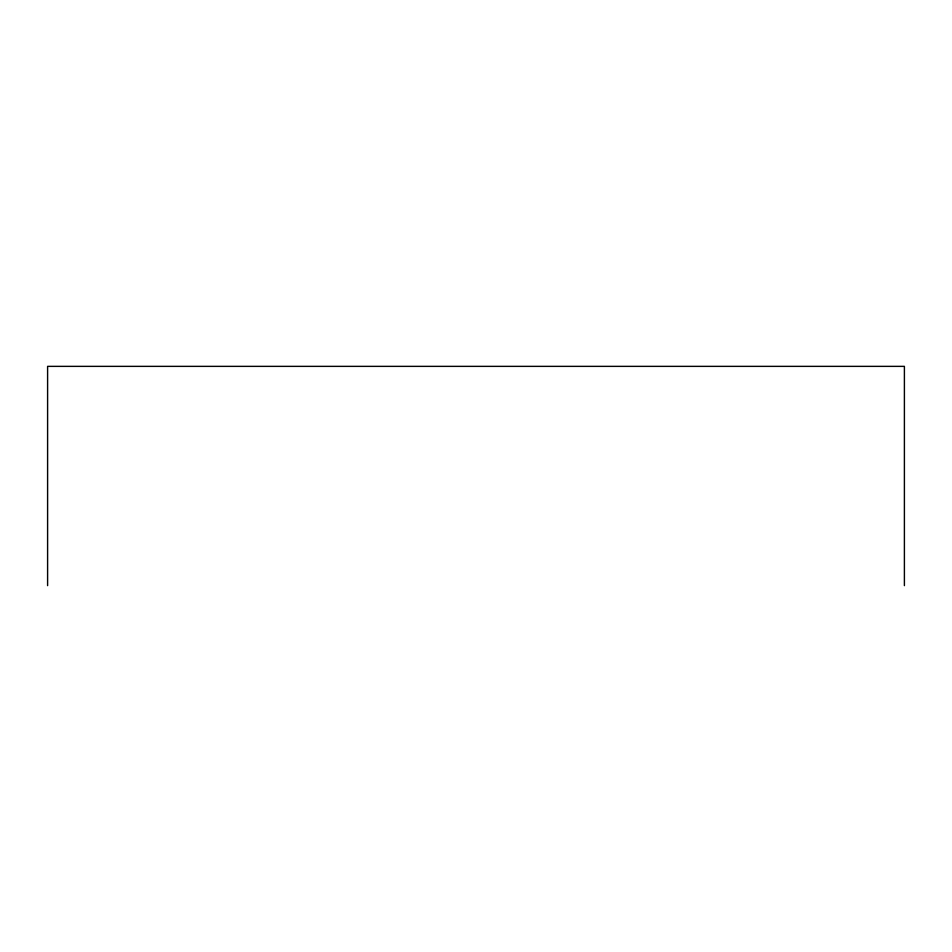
<?xml version="1.0" encoding="UTF-8"?>
<svg xmlns="http://www.w3.org/2000/svg" width="952" height="952" viewBox="0 0 952 952"><rect width="100%" height="100%" fill="white"/><g stroke="black" fill="none" stroke-linecap="round" stroke-linejoin="round"><path stroke-width="1.43" d="M904.4 585.635L904.4 366.365L47.6 366.365L47.6 585.635"/></g></svg>
